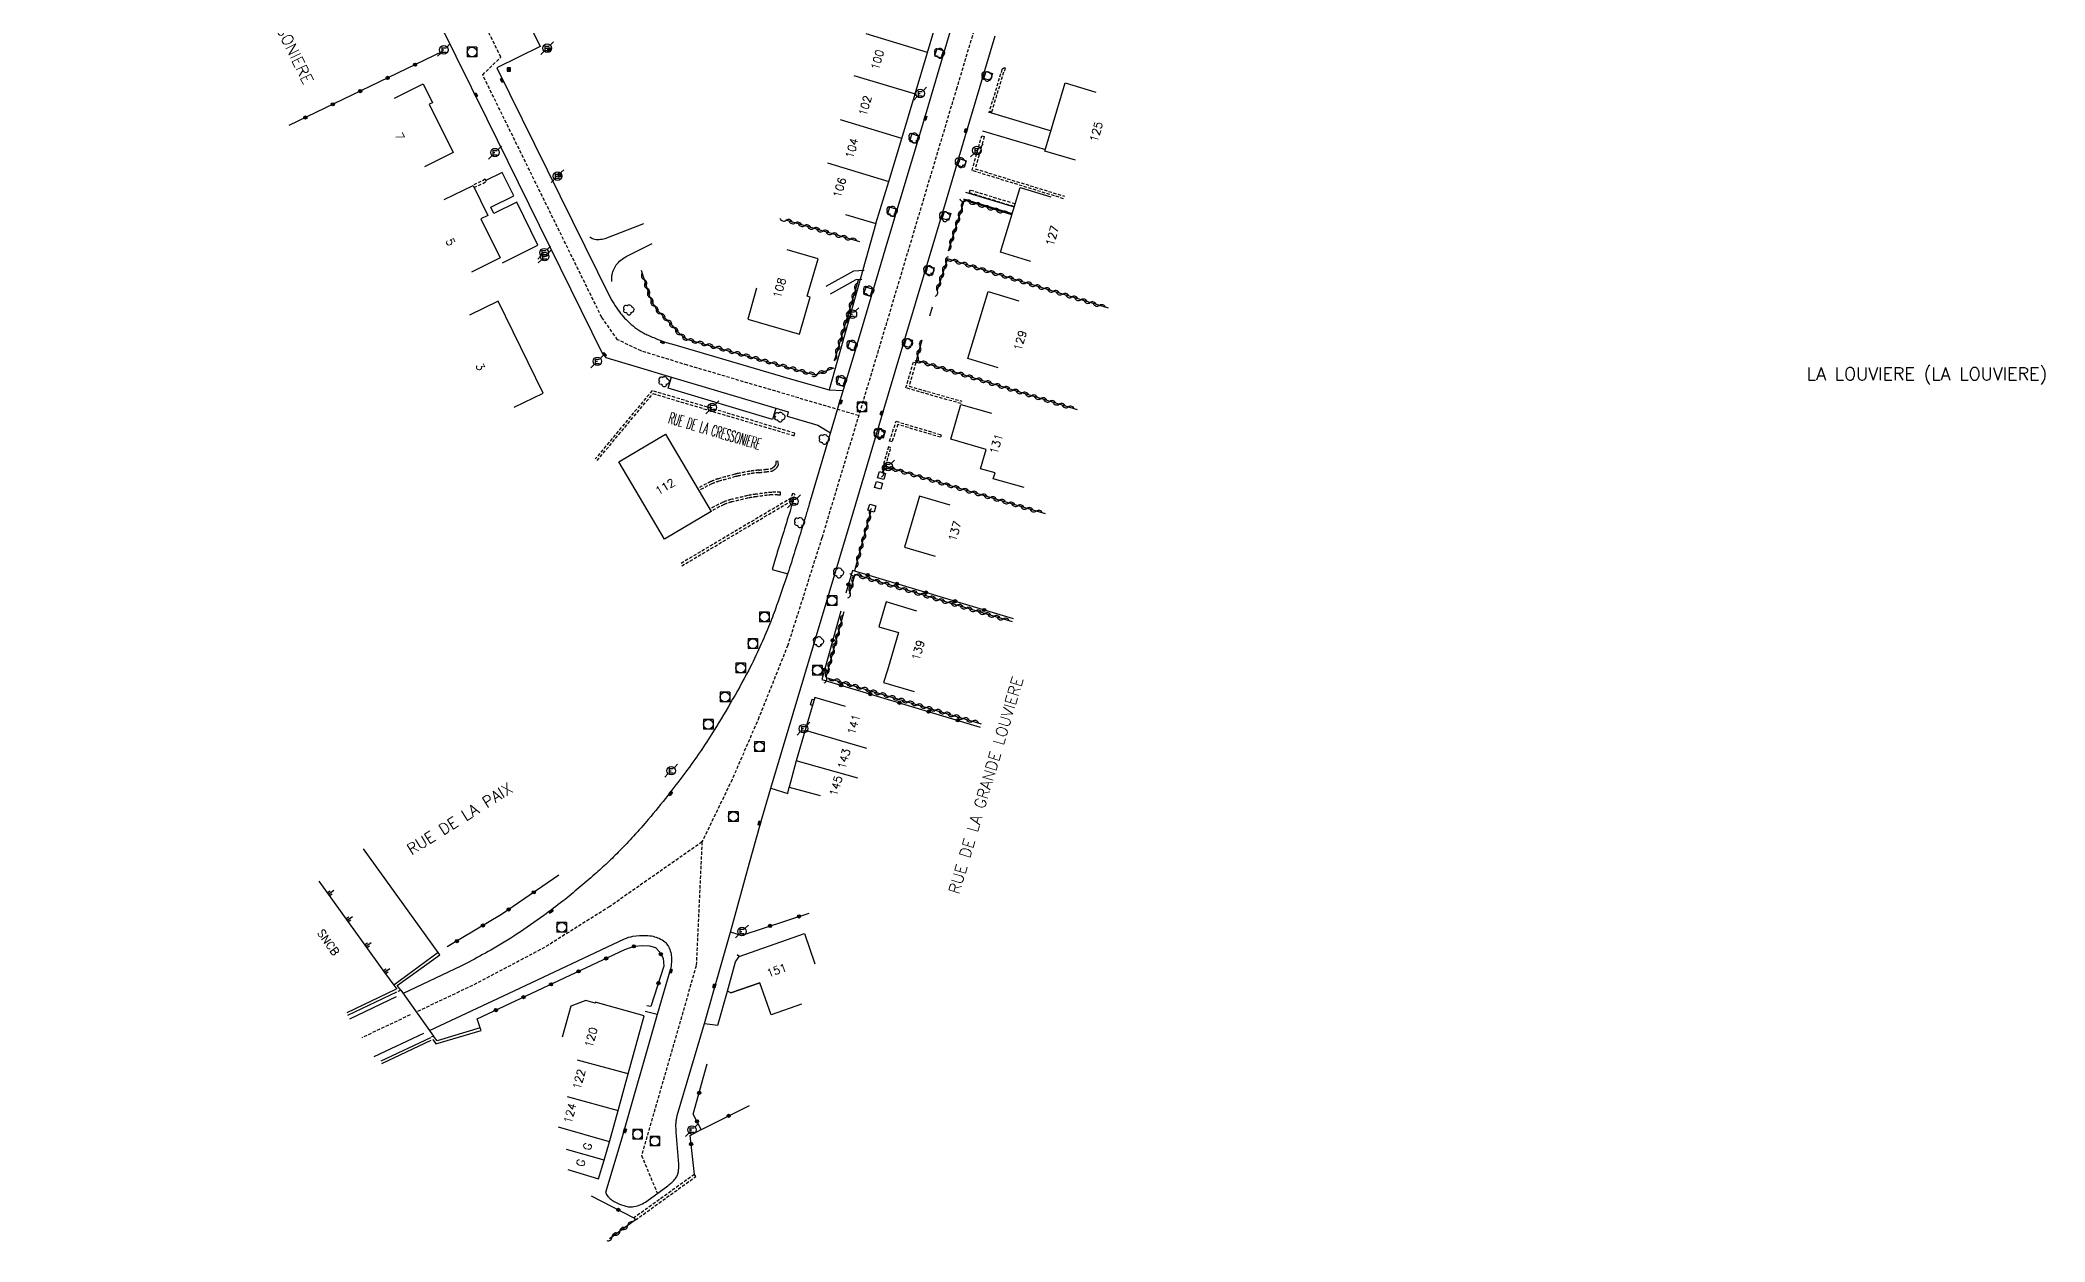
# Model space of a CAD drawing. Header units: millimetres. Extents: x 135000 to 136000, y 129211 to 130000.
# Drawn here: x 135676.9 to 135990, y 129358.3 to 129545.9 of the extents above; entities that cross this region are included whole.
import ezdxf
from ezdxf.enums import TextEntityAlignment as Align

# ---------------------------------------------------------------- set-up
doc = ezdxf.new("R2010")
doc.units = ezdxf.units.MM
doc.linetypes.add('DASHED', pattern=[0.75, 0.5, -0.25])
doc.layers.get('0').update_dxf_attribs({"linetype": 'CONTINUOUS'})
for name, color, linetype in [('W0001', 6, 'DASHED'), ('W0008', 7, 'CONTINUOUS'), ('W0100', 7, 'CONTINUOUS'), ('W0112', 1, 'DASHED'), ('W0120', 7, 'CONTINUOUS'), ('W0211', 2, 'CONTINUOUS'), ('W0300', 7, 'CONTINUOUS'), ('W0310', 3, 'CONTINUOUS'), ('W0322', 7, 'CONTINUOUS'), ('W0330', 7, 'CONTINUOUS'), ('W0400', 7, 'CONTINUOUS'), ('W0420', 7, 'CONTINUOUS'), ('W0471', 7, 'CONTINUOUS'), ('W0980', 7, 'CONTINUOUS'), ('W0984', 7, 'CONTINUOUS'), ('W0989', 7, 'CONTINUOUS'), ('W0991', 7, 'CONTINUOUS'), ('W1102', 7, 'CONTINUOUS')]:
    doc.layers.add(name, color=color, linetype=linetype)
doc.styles.get("Standard").update_dxf_attribs({"font": 'romans.shx', "width": 0.85})

# ---------------------------------------------------------------- blocks, each defined once
blk = doc.blocks.new('T300')
for p, q in [((-0.8, 0.51), (-0.86, 0.34)), ((-0.86, 0.34), (-0.86, 0.17)), ((-0.86, 0.17), (-0.74, 0.06)), ((-0.69, 0.63), (-0.8, 0.51)), ((-0.8, -0.06), (-0.74, 0.06)), ((-0.74, 0.06), (-0.69, 0.11)), ((-0.57, 0.69), (-0.69, 0.63)), ((-0.46, 0.69), (-0.57, 0.69)), ((-0.29, 0.63), (-0.46, 0.69)), ((-0.29, 0.63), (-0.17, 0.74)), ((-0.23, 0.57), (-0.29, 0.63)), ((-0.17, 0.74), (-0.06, 0.8)), ((-0.06, 0.8), (0.06, 0.8)), ((0.06, 0.8), (0.23, 0.74)), ((0.23, 0.74), (0.34, 0.63)), ((0.34, 0.63), (0.4, 0.51)), ((0.46, 0.46), (0.34, 0.46)), ((0.4, 0.51), (0.4, 0.46)), ((0.57, 0.4), (0.46, 0.46)), ((0.57, 0.4), (0.69, 0.29)), ((0.69, 0.29), (0.74, 0.17)), ((0.74, 0.06), (0.69, -0.17)), ((0.74, 0.17), (0.74, 0.06)), ((-0.8, -0.17), (-0.8, -0.06)), ((-0.8, -0.23), (-0.8, -0.17)), ((-0.74, -0.34), (-0.8, -0.23)), ((-0.69, -0.4), (-0.74, -0.34)), ((-0.51, -0.46), (-0.69, -0.4)), ((-0.4, -0.46), (-0.51, -0.46)), ((-0.4, -0.46), (-0.34, -0.46)), ((-0.34, -0.46), (-0.34, -0.4)), ((-0.34, -0.51), (-0.34, -0.46)), ((-0.29, -0.63), (-0.34, -0.51)), ((-0.17, -0.74), (-0.29, -0.63)), ((-0.06, -0.8), (-0.17, -0.74)), ((0.06, -0.8), (-0.06, -0.8)), ((0.17, -0.74), (0.06, -0.8)), ((0.23, -0.69), (0.17, -0.74)), ((0.29, -0.46), (0.23, -0.46)), ((0.29, -0.63), (0.23, -0.69)), ((0.46, -0.4), (0.29, -0.46)), ((0.34, -0.51), (0.29, -0.63)), ((0.34, -0.51), (0.34, -0.46)), ((0.57, -0.34), (0.46, -0.4)), ((0.63, -0.29), (0.57, -0.34)), ((0.69, -0.17), (0.63, -0.29))]:
    blk.add_line(p, q)
blk = doc.blocks.new('T471')
for p, q in [((-0.333334, 0.333334), (-0.333334, -0.333334)), ((-0.333334, 0.333334), (0.333334, 0.333334)), ((-0.333334, 0), (0, 0)), ((0.500001, 0.500001), (1.000002, 1.000002)), ((-0.500001, -0.500001), (-1.000002, -1.000002)), ((-0.333334, -0.333334), (0.333334, -0.333334))]:
    blk.add_line(p, q)
blk.add_ellipse((0, 0), major_axis=(0.471405, 0.471405), ratio=1, start_param=5.4977871438, end_param=11.780972451)
blk = doc.blocks.new('T400')
for p, q in [((-0.15, 0.3), (0.15, 0.3)), ((-0.15, -0.25), (-0.15, 0.3)), ((-0.15, 0.15), (0.15, 0.15)), ((-0.15, 0), (0.15, 0)), ((0.15, 0.3), (0.15, -0.25)), ((-0.15, -0.15), (0.15, -0.15)), ((-0.15, -0.25), (-0.15, -0.3)), ((-0.15, -0.3), (0.15, -0.3)), ((0.15, -0.3), (0.15, -0.25))]:
    blk.add_line(p, q)
blk = doc.blocks.new('T420')
for p, q in [((0.75, 0.75), (-0.75, 0.75)), ((-0.75, 0.75), (-0.75, -0.75)), ((0.75, 0.75), (0.75, -0.75)), ((0.75, -0.75), (-0.75, -0.75))]:
    blk.add_line(p, q)
blk.add_ellipse((0, 0), major_axis=(-0.53, 0.53), ratio=1, start_param=3.926991, end_param=10.210176)
blk = doc.blocks.new('t310o')
at = {"color": 0, "linetype": 'Continuous'}
for centre, start, end in [((-0.5, 0.38), 216.8699, 323.1304), ((0.5, -0.37), 36.8699, 143.1303)]:
    blk.add_arc(centre, 0.625, start, end, dxfattribs=at)
blk = doc.blocks.new('t330o')
at = {"color": 0, "linetype": 'Continuous'}
for p, q in [((0.25, -0.25), (-0.25, 0.25)), ((-0.25, -0.25), (0.25, 0.25)), ((-0.25, 0.25), (-0.25, -0.25)), ((0.25, 0.25), (-0.25, 0.25)), ((0.25, -0.25), (0.25, 0.25)), ((-0.25, -0.25), (0.25, -0.25)), ((-0.25, -0.25), (-0.25, -0.25))]:
    blk.add_line(p, q, dxfattribs=at)
blk = doc.blocks.new('t112o')
at = {"color": 0, "linetype": 'Continuous'}
for p, q in [((-0.5, 0.5), (0.5, 0.5)), ((-0.5, -0.5), (-0.5, 0.5)), ((0.5, 0.5), (0.5, -0.5)), ((0.5, -0.5), (-0.5, -0.5))]:
    blk.add_line(p, q, dxfattribs=at)
blk = doc.blocks.new('t211o')
at = {"color": 0, "linetype": 'Continuous'}
for p, q in [((-0.29, 0.5), (-0.29, 0)), ((0, 1), (0, 0)), ((0.29, 0.5), (0.29, 0))]:
    blk.add_line(p, q, dxfattribs=at)
blk = doc.blocks.new('t322o')
at = {"color": 0, "linetype": 'Continuous'}
for radius in [0.25, 0.15]:
    blk.add_circle((0, 0), radius, dxfattribs=at)

msp = doc.modelspace()

# ---------------------------------------------------------------- linework, layer by layer
at = {"layer": 'W0001'}
for points in [[(135804.74, 129487.24), (135778, 129495.12), (135770.77, 129497.34), (135767.09, 129499.1), (135764.62, 129502.6), (135746.03, 129540.43), (135748.87, 129543.21), (135743.55, 129553.96), (135733.8, 129561.5), (135732.33, 129564.06), (135716.35, 129596.51), (135720.7, 129600.1), (135715.4, 129611.06), (135710.4, 129612.8), (135676.91, 129680.57), (135701.1, 129716.19)], [(135844.47, 129619.13), (135838.18, 129599.02), (135820.07, 129538.41), (135807.82, 129497.44), (135799.01, 129468.18), (135793.68, 129451.4), (135789.18, 129440.13), (135784.98, 129430.44), (135780.28, 129420.69), (135765.87, 129410.61), (135755.71, 129404.24), (135744.45, 129398.29), (135735.68, 129394.15)], [(135780.28, 129420.69), (135779.38, 129401.36), (135770.84, 129371.77), (135773.31, 129365.84)], [(135734.71, 129393.7), (135727.16, 129390.14)]]:
    msp.add_lwpolyline(points, dxfattribs=at)
at = {"layer": 'W0008'}
for points in [[(135732.18, 129562.96), (135746.66, 129533.55), (135764.67, 129496.97), (135765.25, 129496.33), (135769.62, 129495), (135775.51, 129493.25), (135791.82, 129488.39), (135793.75, 129487.83), (135793.57, 129487.14), (135798.39, 129485.74), (135800.34, 129484.57)], [(135749.12, 129511.12), (135754.66, 129513.86), (135751.36, 129520.56), (135747.79, 129518.82), (135747.31, 129519.79), (135750.88, 129521.53), (135749.1, 129525.18), (135746.52, 129523.96)], [(135807.45, 129517.21), (135800.15, 129491.26)], [(135797.54, 129442.01), (135797.21, 129442.11), (135797.49, 129443.01), (135797.81, 129442.92)], [(135732.52, 129396.51), (135725.25, 129393.06)], [(135773.28, 129393.75), (135771.43, 129394.25)], [(135729.08, 129387.22), (135736.82, 129390.85)]]:
    msp.add_lwpolyline(points, dxfattribs=at)
for points in [[(135749.32, 129556.36), (135755.03, 129544.84), (135748.25, 129541.51), (135765.96, 129505.67, 0.027157), (135766.29, 129505.08, 0.01112), (135767.21, 129503.7, 0.027153), (135767.97, 129502.74, 0.023606), (135768.95, 129501.73, 0.035821), (135770.11, 129500.78, 0.03701), (135771.36, 129500.03, 0.014682), (135772.08, 129499.7, 0.006138), (135773.84, 129498.97, 0.01956), (135774.41, 129498.77, 0.010152), (135775.52, 129498.44), (135794.26, 129492.95), (135800.15, 129491.26), (135802.3, 129491.19)], [(135819.16, 129547.61), (135814.87, 129533.16), (135809.28, 129514.47), (135804.04, 129496.88), (135801.67, 129489.02), (135801.14, 129487.27), (135797.03, 129473.43, -0.00182), (135796.48, 129471.59, -0.001793), (135794.24, 129464.34, -0.002909), (135793.68, 129462.66, -0.003809), (135791.94, 129457.58, -0.011582), (135790.87, 129454.74, -0.00903), (135789.34, 129451.16, -0.015938), (135787.58, 129447.53, -0.010802), (135784.7, 129442.33, -0.008063), (135781.82, 129437.55, -0.011734), (135779.7, 129434.35, -0.008017), (135777.46, 129431.23, -0.007505), (135774.96, 129427.97, -0.007746), (135771.9, 129424.22, -0.010847), (135769.61, 129421.62, -0.00866), (135767.46, 129419.36, -0.009725), (135765.48, 129417.41, -0.007427), (135763.55, 129415.66, -0.00589), (135761.06, 129413.51, -0.00901), (135758.58, 129411.49, -0.007617), (135755.57, 129409.21, -0.014595), (135751.42, 129406.33, -0.01529), (135747.3, 129403.83, -0.004865), (135743.89, 129401.95, -0.013067), (135742.6, 129401.29), (135733.63, 129397.03)], [(135737.73, 129391.28), (135750.94, 129397.47), (135768.19, 129405.57, -0.070842), (135769.48, 129405.97, -0.045686), (135771.58, 129406.1, -0.047342), (135772.64, 129405.97, -0.051258), (135773.58, 129405.66, -0.075533), (135774.47, 129405.09, -0.089198), (135775.03, 129404.38, -0.05984), (135775.4, 129403.44, -0.065012), (135775.51, 129402.52, -0.019612), (135775.46, 129401.34, -0.050464), (135775.37, 129400.88), (135773.28, 129393.75), (135767.6, 129373.96), (135765.22, 129366, 0.041516), (135765.59, 129365.37, 0.068096), (135765.89, 129365.05, 0.035864), (135766.57, 129364.58, 0.032287), (135767.38, 129364.17, 0.058814), (135768.75, 129363.76, 0.092841), (135769.66, 129363.77, 0.052462), (135770.72, 129364.11, 0.054581), (135771.66, 129364.64), (135774.96, 129367.03, 0.035494), (135775.57, 129367.55, 0.033894), (135776.13, 129368.17, 0.064358), (135776.46, 129368.72, 0.075046), (135776.6, 129369.25, 0.019659), (135776.65, 129369.91, 0.026049), (135776.64, 129370.4), (135776.27, 129375.42, -0.000992), (135776.24, 129375.8, -0.000875), (135776.21, 129376.23, -0.031192), (135776.21, 129376.49, -0.012715), (135776.27, 129377.14, -0.018817), (135776.36, 129377.78, -0.048906), (135776.43, 129378.02), (135780.66, 129392.36), (135782.26, 129397.85), (135784.74, 129406.6), (135787.69, 129417.45), (135788.26, 129419.49), (135789.51, 129423.96), (135791.02, 129429.07), (135803.46, 129470.66), (135808.35, 129487.15), (135810.46, 129494.15), (135818.47, 129520.91), (135821.38, 129530.8), (135826.07, 129546.51)], [(135794.57, 129474.16, -0.001819), (135794.03, 129472.34, -0.001918), (135791.76, 129465.02), (135791.25, 129463.23), (135793.7, 129462.56)]]:
    msp.add_lwpolyline(points, format="xyb", dxfattribs=at)
at = {"layer": 'W0008', "flags": 128}
for points in [[(135817.66, 129543.09), (135817.99, 129544.2), (135816.94, 129544.51), (135816.61, 129543.41)], [(135825.63, 129540.63), (135825.29, 129539.58), (135824.32, 129539.89), (135824.65, 129540.94)], [(135813.75, 129529.79), (135814.08, 129530.89), (135813.03, 129531.21), (135812.7, 129530.11)], [(135821.55, 129527.04), (135821.22, 129525.99), (135820.25, 129526.29), (135820.58, 129527.34)], [(135810.3, 129518.35), (135810.63, 129519.45), (135809.58, 129519.77), (135809.25, 129518.67)], [(135819.12, 129518.78), (135818.77, 129517.68), (135817.81, 129517.99), (135818.16, 129519.09)], [(135816.53, 129510.32), (135816.21, 129509.13), (135815.22, 129509.39), (135815.54, 129510.59)], [(135806.58, 129505.9), (135806.91, 129507), (135805.86, 129507.32), (135805.52, 129506.22)], [(135804.05, 129497.45), (135804.38, 129498.55), (135803.33, 129498.87), (135802.99, 129497.77)], [(135813.15, 129499.01), (135812.82, 129497.85), (135811.86, 129498.12), (135812.2, 129499.29)], [(135802.34, 129491.86), (135802.67, 129492.96), (135801.62, 129493.28), (135801.29, 129492.18)], [(135808.93, 129484.86), (135807.97, 129485.11), (135807.68, 129484.01), (135808.64, 129483.76)]]:
    msp.add_lwpolyline(points, close=True, dxfattribs=at)
for points in [[(135824.97, 129534.66), (135834.8, 129531.72)], [(135824.09, 129531.71), (135833.92, 129528.78)], [(135821.44, 129522.14), (135829.04, 129519.81)], [(135821.11, 129521.1), (135828.72, 129518.77)], [(135805.61, 129509.91), (135803.92, 129509.79), (135799.63, 129507.38)], [(135805.26, 129508.51), (135804.32, 129508.44), (135800.31, 129506.18)], [(135791.82, 129488.39), (135791.32, 129486.65), (135775.02, 129491.53), (135775.51, 129493.25)], [(135791.02, 129429.07), (135793.71, 129428.26), (135793.9, 129429.26)], [(135786.41, 129406.11), (135784.74, 129406.6)], [(135780.66, 129392.36), (135782.77, 129392.11), (135784.28, 129397.39)]]:
    msp.add_lwpolyline(points, dxfattribs=at)
for points in [[(135771.13, 129517.18), (135765.09, 129514.83, -0.068459), (135764.68, 129514.73, -0.030989), (135763.73, 129514.7, -0.088237), (135763.36, 129514.78, -0.051008), (135762.78, 129515.08)], [(135766.19, 129508.18, -0.040183), (135766.2, 129508.94, -0.057177), (135766.3, 129509.47, -0.027488), (135766.66, 129510.37, -0.058414), (135766.9, 129510.77, -0.055114), (135767.61, 129511.5, -0.05579), (135768.46, 129512.06), (135772.48, 129514.09)]]:
    msp.add_lwpolyline(points, format="xyb", dxfattribs=at)
at = {"layer": 'W0100'}
for points in [[(135802.67, 129518.65), (135807.45, 129517.21), (135809.44, 129523.8), (135811.49, 129530.52), (135813.57, 129537.48), (135815.49, 129543.95), (135817.5, 129550.6), (135817.5, 129550.6), (135810.71, 129552.63), (135811.08, 129553.86), (135806.29, 129555.3)], [(135732.26, 129536.82), (135736.74, 129539.04), (135738.2, 129536.09), (135737.69, 129535.84), (135741.41, 129528.32), (135736.93, 129526.1)], [(135838.64, 129527.1), (135833.85, 129528.53), (135837.02, 129539.17), (135841.81, 129537.74)], [(135740.04, 129520.96), (135744.52, 129523.18), (135746.84, 129518.49), (135745.74, 129517.94), (135748.76, 129511.86), (135744.3, 129509.65)], [(135831.66, 129511.32), (135826.88, 129512.78), (135829.97, 129522.85), (135829.97, 129522.85), (135834.75, 129521.38)], [(135788.82, 129507.12), (135787.42, 129502.32), (135795.49, 129499.97), (135797.17, 129505.76), (135796.71, 129505.88), (135798.41, 129511.72), (135793.61, 129513.12)], [(135826.56, 129494.68), (135821.78, 129496.15), (135824.99, 129506.61), (135829.77, 129505.15)], [(135750.96, 129488.57), (135755.46, 129490.76), (135748.46, 129505.11), (135743.97, 129502.92)], [(135830.59, 129476), (135825.78, 129477.37), (135826.05, 129478.31), (135823.8, 129478.95), (135824.67, 129481.98), (135819.16, 129483.55), (135820.71, 129488.98), (135825.52, 129487.62)], [(135819.05, 129473.26), (135814.26, 129474.67), (135814.26, 129474.67), (135811.91, 129466.72), (135816.71, 129465.31)], [(135813.86, 129456.73), (135809.07, 129458.17), (135809.07, 129458.17), (135807.92, 129454.3), (135810.98, 129453.38), (135809.23, 129447.53), (135808.65, 129445.6), (135813.44, 129444.16)], [(135802.7, 129441.82), (135797.91, 129443.25), (135796.4, 129438.17), (135795.01, 129433.34), (135793.9, 129429.26), (135798.72, 129427.95)], [(135784.81, 129397.14), (135784.28, 129397.39), (135785.54, 129401.98), (135786.09, 129402.83), (135796.28, 129406.39), (135797.93, 129401.67)], [(135795.82, 129395.36), (135791.11, 129393.69), (135789.32, 129398.73), (135784.81, 129397.14), (135789.32, 129398.73)], [(135759.35, 129369.55), (135764.14, 129368.11), (135765, 129371), (135765.86, 129373.9), (135767.2, 129378.79), (135768.77, 129384.49), (135771.24, 129393.57), (135763.62, 129395.7), (135763.59, 129395.55), (135762.13, 129395.95), (135759.78, 129395.07), (135759.78, 129395.07), (135758.46, 129390.25)]]:
    msp.add_lwpolyline(points, dxfattribs=at)
msp.add_lwpolyline([(135774.44, 129467.97), (135767.32, 129480.05), (135774.6, 129484.34), (135781.73, 129472.27)], close=True, dxfattribs=at)
at = {"layer": 'W0112'}
msp.add_lwpolyline([(135827.58, 129541.07), (135827.67, 129541.46, 0.066323), (135827.52, 129541.47, 0.066323), (135827.37, 129541.44, 0.064058), (135827.24, 129541.38, 0.064058), (135827.13, 129541.29), (135825.16, 129534.78), (135825.55, 129534.66), (135827.48, 129541.05, -0.029061), (135827.5, 129541.06, -0.066323), (135827.54, 129541.07, -0.066323)], format="xyb", close=True, dxfattribs=at)
for points in [[(135836.76, 129521.11), (135822.46, 129525.5), (135823.97, 129530.92), (135824.36, 129530.82), (135822.95, 129525.77), (135836.88, 129521.5)], [(135744.69, 129522.83), (135746.61, 129523.78), (135746.43, 129524.14), (135744.51, 129523.19)], [(135829.18, 129520.28), (135822.12, 129522.44), (135822, 129522.06), (135829.06, 129519.89)], [(135820.74, 129489.12), (135812.13, 129491.56), (135813.29, 129495.59), (135813.68, 129495.48), (135812.63, 129491.84), (135820.85, 129489.5)], [(135763.9, 129480.23), (135772.63, 129490.69), (135794.67, 129484.11), (135794.78, 129484.49), (135772.49, 129491.14), (135763.6, 129480.49)], [(135777.11, 129463.78), (135794.55, 129474.12), (135794.8, 129474.98), (135794.42, 129475.09), (135794.22, 129474.38), (135776.9, 129464.12)]]:
    msp.add_lwpolyline(points, dxfattribs=at)
for points in [[(135817.54, 129483.86), (135810.86, 129485.86), (135809.97, 129483.13), (135809.59, 129483.26), (135810.6, 129486.36), (135817.65, 129484.24)], [(135808.98, 129479.44), (135809.79, 129482.24), (135809.41, 129482.35), (135808.6, 129479.56)], [(135769.89, 129361.69), (135779.33, 129368.48), (135779.1, 129368.81), (135769.65, 129362.01)]]:
    msp.add_lwpolyline(points, close=True, dxfattribs=at)
for points in [[(135779.8, 129475.53, -0.023787), (135781.84, 129476.6, -0.040518), (135782.98, 129477.02, -0.003162), (135785.53, 129477.72, -0.016318), (135786.03, 129477.84, -0.004835), (135787.83, 129478.17, -0.013564), (135788.48, 129478.27, -0.004634), (135789.18, 129478.35, 0.003083), (135790.23, 129478.47, 0.004875), (135790.97, 129478.56, 0.012508), (135791.26, 129478.61, 0.102728), (135791.36, 129478.65, 0.02251), (135791.79, 129478.97, 0.056144), (135792, 129479.19, 0.04116), (135792.23, 129479.53), (135792.19, 129480.12), (135791.79, 129480.1), (135791.83, 129479.62, -0.028123), (135791.69, 129479.43, -0.056144), (135791.54, 129479.27, -0.02154), (135791.16, 129478.99, -0.011512), (135790.92, 129478.95, -0.004875), (135790.19, 129478.86, -0.003083), (135789.14, 129478.74, 0.004634), (135788.43, 129478.66, 0.013564), (135787.76, 129478.56, 0.004835), (135785.95, 129478.22, 0.016318), (135785.43, 129478.1, 0.003162), (135782.88, 129477.4, 0.040518), (135781.67, 129476.95, 0.023798), (135779.6, 129475.87, 0.022652)], [(135781.7, 129472.3, -0.027029), (135783.73, 129473.36, -0.047809), (135784.91, 129473.77, -0.003691), (135787.51, 129474.38, -0.015893), (135788.09, 129474.49, -0.005612), (135788.79, 129474.59, -0.002259), (135790.53, 129474.82, -0.021823), (135791.18, 129474.88, -0.007847), (135792.15, 129474.9), (135792.55, 129474.9), (135792.54, 129475.3, 0.010911), (135791.17, 129475.27, 0.021823), (135790.48, 129475.21, 0.002259), (135788.73, 129474.98, 0.005612), (135788.03, 129474.88, 0.015893), (135787.42, 129474.76, 0.003691), (135784.81, 129474.15, 0.047809), (135783.57, 129473.72, 0.027029), (135781.5, 129472.64)]]:
    msp.add_lwpolyline(points, format="xyb", dxfattribs=at)
at = {"layer": 'W0120'}
for points in [[(135732.83, 129397.39), (135733.23, 129397.58), (135732.7, 129398.28), (135739.32, 129403.1), (135739.08, 129403.43), (135732.13, 129398.36), (135732.61, 129397.73), (135732.59, 129397.72)], [(135732.43, 129397.64), (135724.81, 129394.01)], [(135724.98, 129393.65), (135732.65, 129397.31)], [(135733.23, 129397.58), (135738.37, 129390.38)], [(135738.24, 129389.87), (135738.24, 129389.87), (135738.74, 129389.17), (135745.78, 129391.29), (135745.66, 129391.67), (135738.9, 129389.64), (135738.37, 129390.38), (135738, 129390.2)], [(135737.86, 129390.13), (135730.1, 129386.47)], [(135730.27, 129386.11), (135738, 129389.76)]]:
    msp.add_lwpolyline(points, dxfattribs=at)
at = {"layer": 'W0211'}
for points in [[(135739.08, 129403.43), (135727.43, 129419.62)], [(135720.45, 129414.6), (135730.71, 129400.33), (135732.13, 129398.36)]]:
    msp.add_lwpolyline(points, dxfattribs=at)
at = {"layer": 'W0310', "flags": 128}
for points in [[(135828.66, 129518.59), (135821.24, 129520.87), (135818.74, 129512.94)], [(135804.94, 129514.38), (135793.37, 129517.75)], [(135843.78, 129504.01), (135818.62, 129511.73), (135816.94, 129506.66)], [(135804.65, 129508.37), (135800.91, 129495.76)], [(135816.24, 129504.16), (135815.79, 129502.76)], [(135838.92, 129488.15), (135813.78, 129495.86), (135814.65, 129499.09)], [(135833.93, 129471.92), (135808.73, 129479.35), (135808.44, 129478.23)], [(135804.16, 129463.06), (135806.71, 129472.43)], [(135828.76, 129455.06), (135804.13, 129462.44), (135803.25, 129459.41)], [(135802.44, 129456.6), (135799.61, 129446.39), (135823.87, 129439.12)], [(135769.89, 129361.69), (135765.83, 129358.76)]]:
    msp.add_lwpolyline(points, dxfattribs=at)
msp.add_lwpolyline([(135770.76, 129509.94), (135772.1, 129505.9, 0.051188), (135772.71, 129504.56, 0.054985), (135773.53, 129503.45, 0.015614), (135774.18, 129502.79, -0.012285), (135775.01, 129501.96, -0.011947), (135775.81, 129501.07, 0.013718), (135776.5, 129500.31, 0.054533), (135777.57, 129499.42, 0.078973), (135778.44, 129499.02), (135797.9, 129493.61), (135800.95, 129494.69)], format="xyb", dxfattribs=at)
at = {"layer": 'W0322', "flags": 128}
for points in [[(135739.75, 129544.08), (135715.76, 129532.53)], [(135828.91, 129455.54), (135803.79, 129463.06), (135802.77, 129459.55)], [(135801.96, 129456.73), (135799, 129446.05), (135823.72, 129438.64)], [(135757.94, 129415.53), (135748.97, 129409.38), (135740.5, 129404.33)], [(135786.41, 129406.11), (135797.02, 129409.58)], [(135745.66, 129391.67), (135745.15, 129393.07), (135768.25, 129403.89), (135769.71, 129404.43), (135771, 129404.55), (135772.1, 129404.49), (135773.02, 129404.21), (135773.7, 129403.48), (135774.2, 129402.57), (135774.34, 129401.32), (135772.31, 129395), (135771.66, 129395.14)], [(135786.09, 129402.83), (135785.79, 129403.1)], [(135779.1, 129368.81), (135778.43, 129374.89), (135780.17, 129375.82), (135778.92, 129378.18), (135781.1, 129386.04)], [(135780.19, 129375.83), (135787.71, 129379.58)], [(135763, 129365.45), (135769.65, 129362.01)]]:
    msp.add_lwpolyline(points, dxfattribs=at)
at = {"layer": 'W1102', "flags": 128}
for points in [[(135815.49, 129543.95), (135805.91, 129546.82)], [(135803.98, 129540.33), (135813.57, 129537.48)], [(135811.49, 129530.52), (135801.92, 129533.41)], [(135799.87, 129526.7), (135809.44, 129523.8)]]:
    msp.add_lwpolyline(points, dxfattribs=at)
at = {"layer": 'W1102'}
for points in [[(135796.4, 129438.17), (135806, 129435.36)], [(135804.64, 129430.64), (135795.01, 129433.34)], [(135768.77, 129384.49), (135760.86, 129386.66)], [(135759.24, 129380.97), (135767.2, 129378.79)], [(135765.86, 129373.9), (135757.88, 129376.17)], [(135765, 129371), (135759.11, 129372.68)]]:
    msp.add_lwpolyline(points, dxfattribs=at)

# ---------------------------------------------------------------- block references
at = {"layer": 'W0112'}
for p, rotation in [((135808.32, 129477.89), 253.7797731857966), ((135807.86, 129476.36), 253.5937543725185), ((135806.82, 129472.81), 253.4315080422853)]:
    msp.add_blockref('t112o', p, dxfattribs=dict(at, rotation=rotation))
at = {"layer": 'W0211', "rotation": 305.7228300663526}
for p in [(135721.95, 129412.51), (135724.87, 129408.45), (135727.79, 129404.39), (135730.71, 129400.33)]:
    msp.add_blockref('t211o', p, dxfattribs=at)
at = {"layer": 'W0300'}
for p in [(135817.43, 129543.81), (135824.83, 129540.18), (135813.45, 129530.59), (135820.7, 129526.73), (135810.02, 129519.14), (135818.24, 129518.31), (135815.76, 129509.87), (135806.38, 129506.72), (135768.88, 129503.75), (135803.76, 129498.22), (135812.4, 129498.47), (135774.4, 129492.54), (135802.1, 129492.71), (135792.48, 129487), (135799.42, 129483.52), (135808, 129484.34), (135808.01, 129484.5), (135795.57, 129470.53), (135801.66, 129462.68), (135798.53, 129451.95)]:
    msp.add_blockref('T300', p, dxfattribs=at)
at = {"layer": 'W0310'}
for p, rotation in [((135820.42, 129518.26), 252.5032198192274), ((135820.87, 129519.69), 252.5032198192274), ((135821.49, 129520.79), 162.9421877807129), ((135822.93, 129520.35), 162.9421877807129), ((135824.36, 129519.91), 162.9421877807129), ((135825.79, 129519.47), 162.9421877807129), ((135827.23, 129519.03), 162.9421877807129), ((135793.42, 129517.74), 163.7714403613302), ((135794.86, 129517.32), 163.7714403613302), ((135796.3, 129516.9), 163.7714403613302), ((135797.74, 129516.48), 163.7714403613302), ((135799.18, 129516.06), 163.7714403613302), ((135800.62, 129515.64), 163.7714403613302), ((135802.06, 129515.22), 163.7714403613302), ((135819.51, 129515.4), 252.5032198192274), ((135819.96, 129516.83), 252.5032198192274), ((135803.5, 129514.8), 163.7714403613302), ((135819.06, 129513.97), 252.5032198192274), ((135771.23, 129508.51), 288.4371724862629), ((135817.46, 129508.23), 251.7541544330596), ((135817.93, 129509.66), 251.7541544330596), ((135818.4, 129511.08), 251.7541544330596), ((135819.4, 129511.49), 162.9421877807824), ((135820.84, 129511.05), 162.9421877807824), ((135822.27, 129510.61), 162.9421877807824), ((135823.7, 129510.17), 162.9421877807824), ((135825.14, 129509.73), 162.9421877807824), ((135826.57, 129509.29), 162.9421877807824), ((135828.01, 129508.85), 162.9421877807824), ((135771.71, 129507.09), 288.4371724862629), ((135772.19, 129505.67), 290.3660459106162), ((135803.8, 129505.49), 253.4556242881705), ((135804.22, 129506.93), 253.4556242881705), ((135816.99, 129506.81), 251.7541544330596), ((135829.44, 129508.41), 162.9421877807824), ((135830.87, 129507.97), 162.9421877807824), ((135832.31, 129507.53), 162.9421877807824), ((135833.74, 129507.09), 162.9421877807824), ((135835.18, 129506.65), 162.9421877807824), ((135836.61, 129506.21), 162.9421877807824), ((135838.04, 129505.77), 162.9421877807824), ((135772.85, 129504.33), 302.5858001725732), ((135773.8, 129503.17), 314.2489699011686), ((135774.86, 129502.11), 314.0239793290893), ((135802.94, 129502.62), 253.4556242881705), ((135803.37, 129504.05), 253.4556242881705), ((135839.48, 129505.33), 162.9421877807824), ((135840.91, 129504.89), 162.9421877807824), ((135842.35, 129504.45), 162.9421877807824), ((135775.87, 129501), 311.0611168911982), ((135776.91, 129499.92), 318.9506844381193), ((135802.09, 129499.74), 253.4556242881705), ((135802.51, 129501.18), 253.4556242881705), ((135778.16, 129499.11), 339.0273999475921), ((135779.6, 129498.7), 344.4632749226346), ((135781.05, 129498.3), 344.4632749226346), ((135782.5, 129497.9), 344.4632749226346), ((135783.94, 129497.49), 344.4632749226346), ((135785.39, 129497.09), 344.4632749226346), ((135786.83, 129496.69), 344.4632749226346), ((135788.28, 129496.29), 344.4632749226346), ((135801.23, 129496.86), 253.4556242881705), ((135801.66, 129498.3), 253.4556242881705), ((135813.97, 129496.55), 74.95791960850113), ((135814.36, 129498), 74.95791960850113), ((135789.72, 129495.89), 344.4632749226346), ((135791.17, 129495.48), 344.4632749226346), ((135792.61, 129495.08), 344.4632749226346), ((135794.06, 129494.68), 344.4632749226346), ((135795.5, 129494.28), 344.4632749226346), ((135796.95, 129493.88), 344.4632749226346), ((135798.38, 129493.78), 19.46532110351378), ((135799.8, 129494.28), 19.46532110351378), ((135814.54, 129495.63), 162.9421877810365), ((135815.97, 129495.19), 162.9421877810365), ((135817.41, 129494.75), 162.9421877810365), ((135818.84, 129494.31), 162.9421877810365), ((135820.27, 129493.87), 162.9421877810365), ((135821.71, 129493.43), 162.9421877810365), ((135823.14, 129492.99), 162.9421877810365), ((135824.58, 129492.55), 162.9421877810365), ((135826.01, 129492.11), 162.9421877810365), ((135827.44, 129491.67), 162.9421877810365), ((135828.88, 129491.23), 162.9421877810365), ((135830.31, 129490.79), 162.9421877810365), ((135831.75, 129490.35), 162.9421877810365), ((135833.18, 129489.91), 162.9421877810365), ((135834.61, 129489.47), 162.9421877810365), ((135836.05, 129489.03), 162.9421877810365), ((135837.48, 129488.59), 162.9421877810365), ((135808.55, 129478.65), 255.2224322753036), ((135809.47, 129479.13), 163.5753519545816), ((135810.91, 129478.7), 163.5753519545816), ((135812.35, 129478.28), 163.5753519545816), ((135813.79, 129477.85), 163.5753519545816), ((135815.23, 129477.43), 163.5753519545816), ((135816.67, 129477.01), 163.5753519545816), ((135818.11, 129476.58), 163.5753519545816), ((135819.55, 129476.16), 163.5753519545816), ((135820.98, 129475.73), 163.5753519545816), ((135822.42, 129475.31), 163.5753519545816), ((135823.86, 129474.89), 163.5753519545816), ((135825.3, 129474.46), 163.5753519545816), ((135806.52, 129471.74), 74.79187945293029), ((135826.74, 129474.04), 163.5753519545816), ((135828.18, 129473.61), 163.5753519545816), ((135829.62, 129473.19), 163.5753519545816), ((135831.06, 129472.76), 163.5753519545816), ((135832.49, 129472.34), 163.5753519545816), ((135805.74, 129468.85), 74.79187945293029), ((135806.13, 129470.3), 74.79187945293029), ((135804.55, 129464.51), 74.79187945293029), ((135804.95, 129465.95), 74.79187945293029), ((135805.34, 129467.4), 74.79187945293029), ((135804.33, 129462.38), 163.3270083709757), ((135805.77, 129461.95), 163.3270083709757), ((135803.35, 129459.77), 253.8148739959505), ((135803.77, 129461.21), 253.8148739959505), ((135807.21, 129461.52), 163.3270083709757), ((135808.65, 129461.09), 163.3270083709757), ((135810.08, 129460.66), 163.3270083709757), ((135811.52, 129460.23), 163.3270083709757), ((135812.96, 129459.8), 163.3270083709757), ((135814.39, 129459.37), 163.3270083709757), ((135815.83, 129458.94), 163.3270083709757), ((135802.04, 129455.16), 254.5298285729651), ((135817.27, 129458.51), 163.3270083709757), ((135818.7, 129458.08), 163.3270083709757), ((135820.14, 129457.65), 163.3270083709757), ((135821.58, 129457.21), 163.3270083709757), ((135823.01, 129456.78), 163.3270083709757), ((135824.45, 129456.35), 163.3270083709757), ((135825.89, 129455.92), 163.3270083709757), ((135827.33, 129455.49), 163.3270083709757), ((135801.24, 129452.26), 254.5298285729651), ((135801.64, 129453.71), 254.5298285729651), ((135800.44, 129449.37), 254.5298285729651), ((135800.84, 129450.82), 254.5298285729651), ((135799.64, 129446.48), 254.5298285729651), ((135800.04, 129447.93), 254.5298285729651), ((135800.96, 129445.99), 343.3270083708331), ((135802.39, 129445.56), 343.3270083708331), ((135803.83, 129445.13), 343.3270083708331), ((135805.27, 129444.69), 343.3270083708331), ((135806.7, 129444.26), 343.3270083708331), ((135808.14, 129443.83), 343.3270083708331), ((135809.58, 129443.4), 343.3270083708331), ((135811.01, 129442.97), 343.3270083708331), ((135812.45, 129442.54), 343.3270083708331), ((135813.89, 129442.11), 343.3270083708331), ((135815.33, 129441.68), 343.3270083708331), ((135816.76, 129441.25), 343.3270083708331), ((135818.2, 129440.82), 343.3270083708331), ((135819.64, 129440.39), 343.3270083708331), ((135821.07, 129439.96), 343.3270083708331), ((135822.51, 129439.53), 343.3270083708331), ((135766.23, 129359.06), 215.7416671616), ((135767.45, 129359.93), 215.7416671616), ((135768.67, 129360.81), 215.7416671616)]:
    msp.add_blockref('t310o', p, dxfattribs=dict(at, rotation=rotation))
at = {"layer": 'W0322'}
for p, rotation in [((135735.47, 129542.02), 205.7028946011698), ((135726.91, 129537.9), 205.7028946011698), ((135731.19, 129539.96), 205.7028946011698), ((135722.63, 129535.84), 205.7028946011698), ((135718.35, 129533.78), 205.7028946011698), ((135806.16, 129462.36), 163.3270083708676), ((135803.15, 129460.88), 253.8148739953446), ((135810.71, 129460.99), 163.3270083708676), ((135815.26, 129459.63), 163.3270083708676), ((135819.81, 129458.27), 163.3270083708676), ((135824.36, 129456.9), 163.3270083708676), ((135800.69, 129452.16), 254.5298285730397), ((135799.42, 129447.58), 254.5298285730397), ((135802.03, 129445.14), 343.3270083708238), ((135806.58, 129443.78), 343.3270083708238), ((135811.13, 129442.42), 343.3270083708238), ((135815.68, 129441.05), 343.3270083708238), ((135820.23, 129439.69), 343.3270083708238), ((135754.02, 129412.84), 214.4255521370278), ((135750.1, 129410.16), 214.4255521370278), ((135795.44, 129409.07), 18.10699720050615), ((135746.07, 129407.65), 210.8054246434784), ((135790.93, 129407.59), 18.10699720050615), ((135741.99, 129405.22), 210.8054246434784), ((135765.31, 129402.51), 25.10189543699419), ((135769.66, 129404.41), 20.20759480703011), ((135773.86, 129403.18), 298.466971349932), ((135761.01, 129400.5), 25.10189543699419), ((135752.41, 129396.47), 25.10189543699419), ((135756.71, 129398.48), 25.10189543699419), ((135773.49, 129398.66), 252.2077409092075), ((135748.1, 129394.45), 25.10189543699419), ((135779.85, 129381.54), 74.47223307033185), ((135784.44, 129377.95), 26.45349776527954), ((135779.51, 129377.07), 117.9732172590983), ((135778.58, 129373.53), 96.27290962608684), ((135767.22, 129363.27), 332.6646571000843)]:
    msp.add_blockref('t322o', p, dxfattribs=dict(at, rotation=rotation))
at = {"layer": 'W0330'}
for p in [(135756.39, 129544.35), (135750.13, 129541.26), (135758.09, 129524.83)]:
    msp.add_blockref('t330o', p, dxfattribs=at)
at = {"layer": 'W0400'}
for p, rotation in [((135744.97, 129537.32), 26.01566815999287), ((135749.05, 129539.56), 206.3881185629292), ((135815.19, 129533.71), 343.3009049304442), ((135821.51, 129531.75), 342.7342745878401), ((135765.05, 129496.78), 222.424583668008), ((135774.11, 129498.71), 250.7301177209301), ((135801.93, 129489.39), 342.9802650299058), ((135808.35, 129487.67), 342.6918399264532), ((135775.39, 129428.27), 321.8442058020481), ((135789.26, 129423.6), 166.021580364252), ((135756.7, 129409.85), 308.2649215545504), ((135775.42, 129400.52), 163.6118795342864), ((135782.21, 129398.23), 344.1389728812923), ((135768.24, 129375.63), 343.9954889560991)]:
    msp.add_blockref('T400', p, dxfattribs=dict(at, rotation=rotation))
at = {"layer": 'W0420'}
for p in [(135744.38, 129543.99), (135805.25, 129488.59), (135800.58, 129458.35), (135790.04, 129455.83), (135788.22, 129451.66), (135786.32, 129447.83), (135798.3, 129447.5), (135783.88, 129443.31), (135781.26, 129439.05), (135789.23, 129435.55), (135785.19, 129424.66), (135758.37, 129407.37), (135770.21, 129375.06), (135772.92, 129373.99)]:
    msp.add_blockref('T420', p, dxfattribs=at)
at = {"layer": 'W0471'}
for p in [(135739.97, 129544.33), (135756.09, 129544.59), (135814.36, 129537.51), (135747.95, 129528.3), (135823.22, 129528.62), (135757.71, 129524.62), (135755.62, 129512.68), (135755.71, 129512.07), (135803.77, 129503.09), (135763.94, 129495.72), (135781.89, 129488.53), (135809.36, 129479.31), (135794.65, 129473.86), (135796.14, 129438.38), (135775.47, 129431.82), (135786.53, 129406.73), (135778.72, 129375.74)]:
    msp.add_blockref('T471', p, dxfattribs=at)

# ---------------------------------------------------------------- texts
at = {"layer": 'W0980'}
msp.add_text('LA LOUVIERE (LA LOUVIERE)', height=2, dxfattribs=at).set_placement((135971.59, 129493.62), align=Align.MIDDLE)
at = {"layer": 'W0984'}
msp.add_text('SNCB', height=1.25, rotation=305.1587, dxfattribs=at).set_placement((135721.93, 129405.01), align=Align.MIDDLE)
at = {"layer": 'W0989'}
for s, rotation, p in [('RUE DE LA CRESONIERE', 296.1691, (135712.65, 129551.85)), ('RUE DE LA GRANDE LOUVIERE', 73.3661, (135824.61, 129429.54)), ('RUE DE LA PAIX', 32.0118, (135742.45, 129424.33))]:
    msp.add_text(s, height=1.75, rotation=rotation, dxfattribs=at).set_placement(p, align=Align.MIDDLE)
at = {"layer": 'W0989', "width": 0.5}
msp.add_text('RUE DE LA CRESSONIERE', height=1.75, rotation=343.5725, dxfattribs=at).set_placement((135782.31, 129484.85), align=Align.MIDDLE)
at = {"layer": 'W0991'}
for s, rotation, p in [('100', 73.7714, (135807.67, 129542.78)), ('102', 73.7714, (135805.75, 129535.62)), ('7', 296.3134, (135733.08, 129530.84)), ('125', 74.128, (135841.85, 129531.55)), ('104', 73.7714, (135803.7, 129528.98)), ('106', 73.7714, (135801.78, 129522.84)), ('127', 74.128, (135834.99, 129515.32)), ('5', 296.3134, (135741.01, 129514.35)), ('108', 73.7714, (135792.38, 129507.18)), ('129', 74.128, (135829.97, 129498.96)), ('3', 295.9808, (135745.67, 129494.87)), ('131', 74.128, (135826.24, 129482.84)), ('112', 30.5574, (135774.52, 129476.16)), ('137', 73.9733, (135819.77, 129469.21)), ('139', 73.9733, (135814.04, 129450.62)), ('141', 73.9733, (135803.98, 129439.04)), ('143', 73.9733, (135802.46, 129433.67)), ('145', 73.9733, (135801.2, 129429.44)), ('151', 19.2836, (135791.94, 129400.66)), ('120', 74.3434, (135762.95, 129390.2)), ('122', 74.3434, (135761.07, 129383.65)), ('124', 74.3434, (135759.67, 129378.35)), ('G', 74.3434, (135762.4, 129373.16)), ('G', 74.3434, (135761.34, 129370.6))]:
    msp.add_text(s, height=1.25, rotation=rotation, dxfattribs=at).set_placement(p, align=Align.MIDDLE)

doc.saveas('drawing.dxf')
